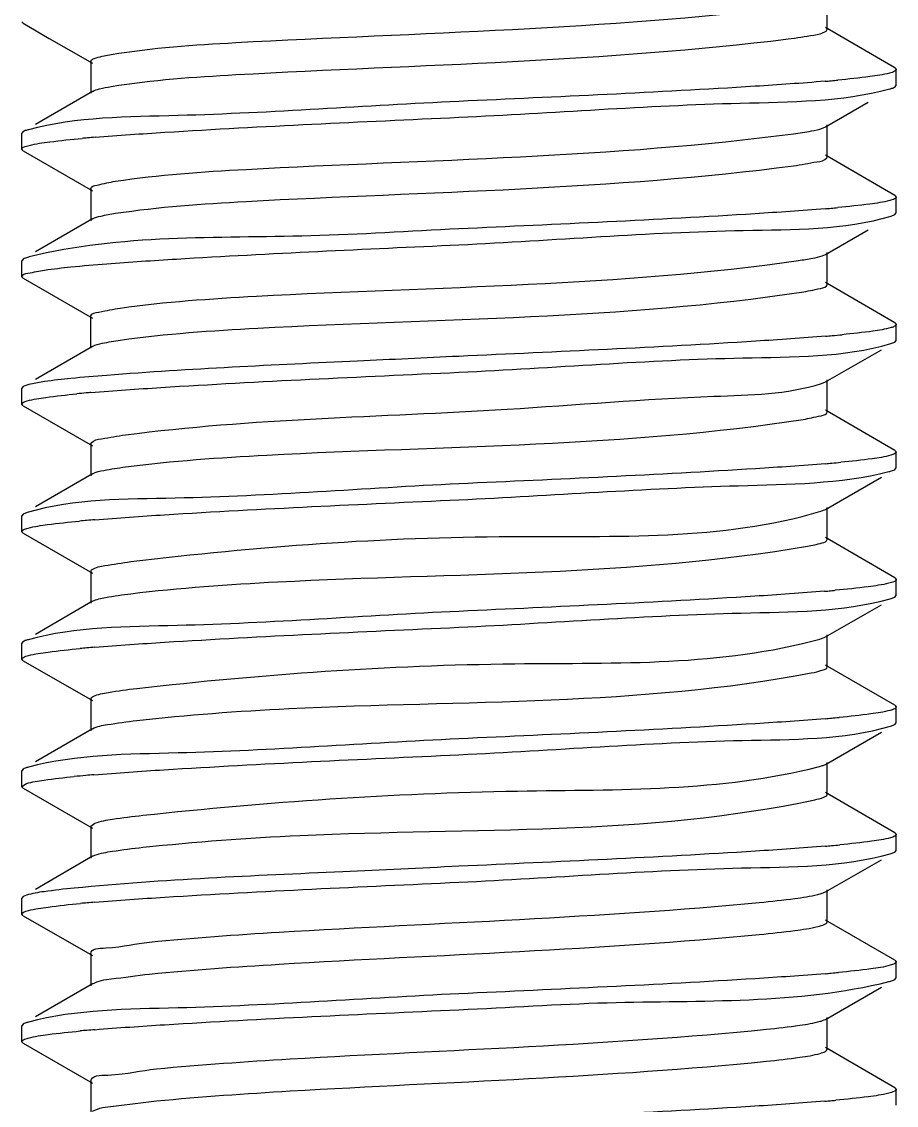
# Model space of a CAD drawing. Extents: x 1247970 to 1725648, y 860327 to 1277876.
# Drawn here: x 1318366.8 to 1318427.9, y 1200387 to 1200462.7 of the extents above; entities that cross this region are included whole.
import ezdxf

# ---------------------------------------------------------------- set-up
doc = ezdxf.new("R2010")
doc.units = 0
doc.header["$LTSCALE"] = 1000
doc.header["$MEASUREMENT"] = 0
doc.layers.get('0').update_dxf_attribs({"color": 254})
doc.layers.add('TK', color=4, linetype='Continuous')

# ---------------------------------------------------------------- blocks, each defined once
blk = doc.blocks.new('A$C7BF01818')
at = {"linetype": 'Continuous'}
for p, q in [((-2240.63, 6972.704), (-2240.63, 6974.944)), ((-2296.778, 6973.14), (-2296.878, 6973.255)), ((-2296.778, 6973.14), (-2294.951, 6972.091)), ((-2235.892, 6970.026), (-2240.746, 6972.839)), ((-2294.951, 6972.091), (-2291.924, 6970.354)), ((-2292.042, 6970.49), (-2292.042, 6968.25)), ((-2235.892, 6970.026), (-2235.794, 6969.912)), ((-2235.794, 6968.801), (-2235.794, 6969.912)), ((-2235.894, 6968.686), (-2235.794, 6968.801)), ((-2291.926, 6968.385), (-2295.917, 6966.072)), ((-2240.749, 6965.899), (-2237.751, 6967.62)), ((-2296.78, 6965.572), (-2296.878, 6965.458)), ((-2296.878, 6964.347), (-2296.878, 6965.458)), ((-2240.941, 6965.815), (-2240.749, 6965.899)), ((-2240.63, 6963.796), (-2240.63, 6966.036)), ((-2296.778, 6964.232), (-2296.878, 6964.348)), ((-2296.778, 6964.232), (-2294.951, 6963.183)), ((-2235.892, 6961.118), (-2240.746, 6963.931)), ((-2294.951, 6963.183), (-2291.924, 6961.445)), ((-2240.65, 6963.74), (-2240.63, 6963.796)), ((-2292.042, 6961.582), (-2292.042, 6959.342)), ((-2235.892, 6961.118), (-2235.794, 6961.004)), ((-2235.794, 6959.893), (-2235.794, 6961.004)), ((-2291.926, 6959.477), (-2295.917, 6957.164)), ((-2236.162, 6959.672), (-2235.895, 6959.778)), ((-2235.894, 6959.778), (-2235.794, 6959.893)), ((-2240.749, 6956.991), (-2237.751, 6958.712)), ((-2240.63, 6954.888), (-2240.63, 6957.128)), ((-2296.78, 6956.664), (-2296.878, 6956.551)), ((-2296.878, 6955.439), (-2296.878, 6956.55)), ((-2240.974, 6956.896), (-2240.75, 6956.991)), ((-2296.878, 6955.438), (-2296.876, 6955.455)), ((-2296.778, 6955.324), (-2296.878, 6955.438)), ((-2296.778, 6955.324), (-2291.924, 6952.537)), ((-2235.892, 6952.21), (-2240.746, 6955.023)), ((-2292.041, 6950.45), (-2292.041, 6952.69)), ((-2235.892, 6952.21), (-2235.794, 6952.096)), ((-2235.794, 6950.985), (-2235.794, 6952.096)), ((-2235.894, 6950.87), (-2235.794, 6950.985)), ((-2291.926, 6950.569), (-2295.917, 6948.255)), ((-2240.749, 6948.083), (-2236.83, 6950.333)), ((-2236.179, 6950.759), (-2235.895, 6950.87)), ((-2241.016, 6947.974), (-2240.75, 6948.083)), ((-2240.63, 6945.98), (-2240.63, 6948.22)), ((-2296.878, 6946.531), (-2296.878, 6947.642)), ((-2296.78, 6947.756), (-2296.876, 6947.658)), ((-2296.778, 6946.416), (-2296.878, 6946.53)), ((-2296.778, 6946.416), (-2291.924, 6943.629)), ((-2235.892, 6943.302), (-2240.746, 6946.115)), ((-2292.042, 6943.766), (-2292.016, 6943.83)), ((-2292.042, 6943.766), (-2292.042, 6941.526)), ((-2235.892, 6943.302), (-2235.794, 6943.188)), ((-2235.794, 6942.077), (-2235.794, 6943.188)), ((-2235.894, 6941.962), (-2235.794, 6942.076)), ((-2291.926, 6941.661), (-2295.917, 6939.347)), ((-2240.749, 6939.175), (-2236.83, 6941.425)), ((-2296.495, 6938.959), (-2296.779, 6938.848)), ((-2241.071, 6939.049), (-2240.75, 6939.175)), ((-2240.63, 6937.072), (-2240.63, 6939.312)), ((-2296.78, 6938.848), (-2296.878, 6938.733)), ((-2296.878, 6937.623), (-2296.878, 6938.734)), ((-2296.778, 6937.508), (-2296.878, 6937.623)), ((-2296.778, 6937.508), (-2291.924, 6934.721)), ((-2235.892, 6934.394), (-2240.746, 6937.207)), ((-2292.042, 6934.858), (-2292.042, 6932.618)), ((-2235.892, 6934.394), (-2235.794, 6934.279)), ((-2235.794, 6933.168), (-2235.794, 6934.28)), ((-2236.227, 6932.93), (-2235.895, 6933.054)), ((-2235.894, 6933.054), (-2235.794, 6933.168)), ((-2291.926, 6932.753), (-2295.917, 6930.439)), ((-2240.749, 6930.267), (-2236.83, 6932.517)), ((-2296.78, 6929.94), (-2296.878, 6929.826)), ((-2296.878, 6928.714), (-2296.878, 6929.826)), ((-2240.63, 6928.164), (-2240.63, 6930.403)), ((-2296.778, 6928.6), (-2296.878, 6928.714)), ((-2296.778, 6928.6), (-2291.924, 6925.813)), ((-2235.892, 6925.486), (-2240.746, 6928.299)), ((-2292.042, 6925.949), (-2292.042, 6923.71)), ((-2235.892, 6925.486), (-2235.794, 6925.372)), ((-2235.794, 6924.26), (-2235.794, 6925.372)), ((-2291.926, 6923.845), (-2295.917, 6921.531)), ((-2236.192, 6924.031), (-2235.895, 6924.146)), ((-2235.894, 6924.146), (-2235.794, 6924.261)), ((-2240.749, 6921.359), (-2236.83, 6923.609)), ((-2240.63, 6919.256), (-2240.63, 6921.495)), ((-2296.78, 6921.031), (-2296.878, 6920.918)), ((-2296.878, 6919.806), (-2296.878, 6920.918)), ((-2296.878, 6919.807), (-2296.546, 6920.016)), ((-2296.778, 6919.691), (-2296.878, 6919.807)), ((-2296.778, 6919.691), (-2291.924, 6916.905)), ((-2235.892, 6916.577), (-2240.746, 6919.391)), ((-2292.042, 6917.041), (-2291.762, 6917.251)), ((-2292.042, 6917.041), (-2292.042, 6914.802)), ((-2235.892, 6916.577), (-2235.794, 6916.464)), ((-2235.794, 6915.352), (-2235.794, 6916.464)), ((-2291.926, 6914.937), (-2295.917, 6912.623)), ((-2291.926, 6914.937), (-2291.762, 6915.011)), ((-2240.749, 6912.451), (-2236.83, 6914.701)), ((-2236.214, 6915.117), (-2235.895, 6915.237)), ((-2235.894, 6915.237), (-2235.794, 6915.353)), ((-2240.63, 6910.348), (-2240.63, 6912.587)), ((-2296.78, 6912.123), (-2296.878, 6912.01)), ((-2296.878, 6910.898), (-2296.878, 6912.01)), ((-2296.546, 6912.219), (-2296.78, 6912.123)), ((-2296.778, 6910.783), (-2296.878, 6910.898)), ((-2296.778, 6910.783), (-2291.924, 6907.997)), ((-2235.892, 6907.669), (-2240.746, 6910.483)), ((-2292.042, 6908.133), (-2292.042, 6905.894)), ((-2235.892, 6907.669), (-2235.794, 6907.556)), ((-2235.794, 6906.444), (-2235.794, 6907.556)), ((-2235.894, 6906.329), (-2235.794, 6906.444)), ((-2291.926, 6906.029), (-2295.917, 6903.715)), ((-2240.749, 6903.543), (-2236.83, 6905.793)), ((-2240.63, 6901.439), (-2240.63, 6903.679)), ((-2296.78, 6903.215), (-2296.878, 6903.102)), ((-2296.878, 6901.99), (-2296.878, 6903.102)), ((-2296.778, 6901.875), (-2296.878, 6901.99)), ((-2296.778, 6901.875), (-2291.924, 6899.089)), ((-2235.892, 6898.761), (-2240.746, 6901.574)), ((-2292.042, 6899.225), (-2292.042, 6896.985)), ((-2235.892, 6898.761), (-2235.794, 6898.647)), ((-2235.794, 6897.536), (-2235.794, 6898.647))]:
    blk.add_line(p, q, dxfattribs=at)
for centre, radius, start, end in [((-2249.48, 7072.58), 103.854, 275.04172, 275.30081), ((-2251.023, 7090.038), 121.38, 274.84405, 275.043), ((-2282.893, 6858.345), 107.202, 95.02598, 95.21875), ((-2281.349, 6840.746), 124.868, 94.7799, 95.0244), ((-2251.02, 7081.105), 121.355, 274.84417, 275.04362), ((-2249.466, 7063.52), 103.702, 275.04226, 275.30483), ((-2250.852, 7070.264), 119.415, 274.86449, 275.07663), ((-2248.84, 7047.738), 96.8, 275.06985, 275.49627), ((-2283.677, 6849.195), 98.5, 95.06194, 95.44821), ((-2281.96, 6829.953), 117.819, 94.90975, 95.06829), ((-2250.899, 7061.889), 119.95, 274.85893, 275.06692), ((-2249.027, 7040.873), 98.851, 275.06211, 275.43645), ((-2283.285, 6835.982), 102.823, 95.04434, 95.32965), ((-2281.454, 6815.249), 123.637, 94.79108, 95.04483), ((-2251.128, 7055.619), 122.598, 274.83116, 275.02414), ((-2249.838, 7040.936), 107.858, 275.02465, 275.20121), ((-2283.199, 6826.115), 103.786, 95.04051, 95.30428), ((-2281.435, 6806.115), 123.863, 94.78942, 95.04046), ((-2250.972, 7044.914), 120.794, 274.84986, 275.05337), ((-2249.278, 7025.81), 101.616, 275.05071, 275.36048), ((-2284.067, 6826.766), 94.187, 95.07946, 95.56604), ((-2281.697, 6800.293), 120.766, 94.81412, 95.0871), ((-2250.935, 7035.583), 120.37, 274.85454, 275.05949), ((-2249.169, 7015.708), 100.416, 275.05598, 275.39238), ((-2283.164, 6807.916), 104.17, 95.03893, 95.29401), ((-2281.428, 6788.215), 123.948, 94.78869, 95.03867), ((-2250.989, 7027.297), 120.994, 274.84799, 275.04879), ((-2249.373, 7009.041), 102.667, 275.04684, 275.33131), ((-2283.21, 6799.516), 103.66, 95.04102, 95.30738), ((-2281.439, 6779.433), 123.821, 94.78984, 95.04104), ((-2251.103, 7019.705), 122.315, 274.83433, 275.02859), ((-2249.752, 7004.342), 106.893, 275.02874, 275.22487)]:
    blk.add_arc(centre, radius, start, end, dxfattribs=at)
for points, knots in [([(-2290.624, 6970.963), (-2287.749, 6971.447), (-2271.95, 6972.455), (-2256.138, 6972.711), (-2243.353, 6974.285)], [0, 0, 0, 0, 0.184569, 1, 1, 1, 1]), ([(-2243.353, 6972.046), (-2242.752, 6972.12), (-2241.883, 6972.275), (-2240.94, 6972.42), (-2240.7, 6972.599)], [0, 0, 0, 0, 0.66863, 1, 1, 1, 1]), ([(-2240.7, 6972.599), (-2240.68, 6972.614), (-2240.647, 6972.643), (-2240.63, 6972.686), (-2240.631, 6972.704)], [0, 0, 0, 0, 0.573432, 1, 1, 1, 1]), ([(-2290.624, 6968.723), (-2287.749, 6969.207), (-2271.95, 6970.216), (-2256.138, 6970.471), (-2243.353, 6972.046)], [0, 0, 0, 0, 0.184569, 1, 1, 1, 1]), ([(-2292.042, 6970.49), (-2292.041, 6970.633), (-2291.371, 6970.81), (-2290.981, 6970.903), (-2290.624, 6970.963)], [0, 0, 0, 0, 0.283339, 1, 1, 1, 1]), ([(-2236.261, 6969.664), (-2236.712, 6969.544), (-2237.924, 6969.37), (-2239.135, 6969.24), (-2239.885, 6969.17)], [0, 0, 0, 0, 0.382673, 1, 1, 1, 1]), ([(-2235.795, 6969.912), (-2235.795, 6969.856), (-2235.986, 6969.736), (-2236.142, 6969.696), (-2236.261, 6969.664)], [0, 0, 0, 0, 0.314665, 1, 1, 1, 1]), ([(-2291.924, 6968.385), (-2291.78, 6968.469), (-2291.339, 6968.59), (-2290.902, 6968.677), (-2290.624, 6968.723)], [0, 0, 0, 0, 0.372448, 1, 1, 1, 1]), ([(-2240.773, 6969.091), (-2242.399, 6968.953), (-2250.914, 6968.375), (-2259.441, 6968.005), (-2266.336, 6967.685)], [0, 0, 0, 0, 0.191225, 1, 1, 1, 1]), ([(-2266.336, 6966.574), (-2259.79, 6966.878), (-2249.83, 6967.666), (-2239.636, 6967.65), (-2236.257, 6968.554)], [0, 0, 0, 0, 0.652031, 1, 1, 1, 1]), ([(-2236.257, 6968.554), (-2236.185, 6968.573), (-2236.062, 6968.61), (-2235.942, 6968.659), (-2235.895, 6968.686)], [0, 0, 0, 0, 0.580369, 1, 1, 1, 1]), ([(-2266.336, 6967.685), (-2272.874, 6967.382), (-2282.833, 6966.601), (-2293.018, 6966.603), (-2296.403, 6965.709)], [0, 0, 0, 0, 0.651492, 1, 1, 1, 1]), ([(-2291.754, 6965.18), (-2290.127, 6965.316), (-2281.66, 6965.888), (-2273.182, 6966.256), (-2266.336, 6966.574)], [0, 0, 0, 0, 0.192343, 1, 1, 1, 1]), ([(-2296.403, 6965.709), (-2296.478, 6965.689), (-2296.606, 6965.651), (-2296.731, 6965.6), (-2296.779, 6965.572)], [0, 0, 0, 0, 0.582536, 1, 1, 1, 1]), ([(-2290.323, 6962.103), (-2287.308, 6962.566), (-2271.497, 6963.607), (-2255.636, 6963.751), (-2242.974, 6965.426)], [0, 0, 0, 0, 0.192759, 1, 1, 1, 1]), ([(-2242.974, 6965.426), (-2242.556, 6965.481), (-2241.875, 6965.584), (-2241.195, 6965.725), (-2240.941, 6965.815)], [0, 0, 0, 0, 0.609532, 1, 1, 1, 1]), ([(-2296.348, 6964.611), (-2295.88, 6964.728), (-2294.642, 6964.903), (-2293.404, 6965.033), (-2292.644, 6965.102)], [0, 0, 0, 0, 0.387005, 1, 1, 1, 1]), ([(-2296.877, 6964.348), (-2296.876, 6964.41), (-2296.655, 6964.535), (-2296.483, 6964.578), (-2296.348, 6964.611)], [0, 0, 0, 0, 0.309984, 1, 1, 1, 1]), ([(-2290.323, 6959.864), (-2287.308, 6960.326), (-2271.497, 6961.367), (-2255.636, 6961.512), (-2242.974, 6963.186)], [0, 0, 0, 0, 0.192759, 1, 1, 1, 1]), ([(-2242.974, 6963.186), (-2242.426, 6963.258), (-2241.703, 6963.423), (-2240.795, 6963.539), (-2240.65, 6963.74)], [0, 0, 0, 0, 0.690989, 1, 1, 1, 1]), ([(-2292.042, 6961.582), (-2292.042, 6961.751), (-2291.211, 6961.923), (-2290.755, 6962.037), (-2290.323, 6962.103)], [0, 0, 0, 0, 0.279022, 1, 1, 1, 1]), ([(-2235.795, 6961.004), (-2235.795, 6960.948), (-2235.984, 6960.829), (-2236.139, 6960.789), (-2236.258, 6960.757)], [0, 0, 0, 0, 0.315002, 1, 1, 1, 1]), ([(-2240.772, 6960.183), (-2242.398, 6960.045), (-2250.914, 6959.467), (-2259.441, 6959.097), (-2266.336, 6958.777)], [0, 0, 0, 0, 0.191214, 1, 1, 1, 1]), ([(-2236.258, 6960.757), (-2236.708, 6960.636), (-2237.919, 6960.462), (-2239.129, 6960.332), (-2239.878, 6960.263)], [0, 0, 0, 0, 0.382429, 1, 1, 1, 1]), ([(-2291.925, 6959.477), (-2291.751, 6959.577), (-2291.206, 6959.711), (-2290.669, 6959.81), (-2290.323, 6959.864)], [0, 0, 0, 0, 0.364209, 1, 1, 1, 1]), ([(-2266.336, 6957.666), (-2259.716, 6957.973), (-2249.749, 6958.841), (-2239.472, 6958.68), (-2236.162, 6959.672)], [0, 0, 0, 0, 0.657328, 1, 1, 1, 1]), ([(-2266.336, 6958.777), (-2269.789, 6958.617), (-2279.763, 6957.94), (-2289.975, 6958.41), (-2296.348, 6956.815)], [0, 0, 0, 0, 0.344782, 1, 1, 1, 1]), ([(-2290.942, 6956.338), (-2289.319, 6956.465), (-2281.122, 6956.999), (-2272.916, 6957.36), (-2266.336, 6957.666)], [0, 0, 0, 0, 0.198122, 1, 1, 1, 1]), ([(-2296.348, 6956.815), (-2296.435, 6956.793), (-2296.582, 6956.752), (-2296.725, 6956.695), (-2296.779, 6956.664)], [0, 0, 0, 0, 0.588369, 1, 1, 1, 1]), ([(-2295.284, 6955.899), (-2294.67, 6955.988), (-2293.224, 6956.148), (-2291.774, 6956.272), (-2290.942, 6956.338)], [0, 0, 0, 0, 0.426291, 1, 1, 1, 1]), ([(-2289.994, 6953.244), (-2286.844, 6953.688), (-2271.035, 6954.753), (-2255.144, 6954.776), (-2242.622, 6956.566)], [0, 0, 0, 0, 0.200934, 1, 1, 1, 1]), ([(-2242.622, 6956.566), (-2242.29, 6956.613), (-2241.737, 6956.702), (-2241.188, 6956.824), (-2240.974, 6956.896)], [0, 0, 0, 0, 0.59712, 1, 1, 1, 1]), ([(-2296.876, 6955.455), (-2296.838, 6955.611), (-2296.126, 6955.723), (-2295.675, 6955.842), (-2295.284, 6955.899)], [0, 0, 0, 0, 0.289379, 1, 1, 1, 1]), ([(-2242.426, 6954.355), (-2241.975, 6954.423), (-2241.503, 6954.542), (-2240.63, 6954.712), (-2240.63, 6954.888)], [0, 0, 0, 0, 0.721883, 1, 1, 1, 1]), ([(-2289.994, 6951.004), (-2286.808, 6951.454), (-2270.934, 6952.526), (-2254.964, 6952.47), (-2242.426, 6954.355)], [0, 0, 0, 0, 0.202389, 1, 1, 1, 1]), ([(-2292.041, 6952.69), (-2291.999, 6952.89), (-2291.065, 6953.02), (-2290.497, 6953.172), (-2289.994, 6953.244)], [0, 0, 0, 0, 0.28649, 1, 1, 1, 1]), ([(-2236.162, 6951.876), (-2236.575, 6951.752), (-2237.716, 6951.582), (-2238.855, 6951.453), (-2239.568, 6951.384)], [0, 0, 0, 0, 0.375655, 1, 1, 1, 1]), ([(-2235.795, 6952.096), (-2235.795, 6952.049), (-2235.938, 6951.941), (-2236.068, 6951.904), (-2236.162, 6951.876)], [0, 0, 0, 0, 0.325485, 1, 1, 1, 1]), ([(-2291.924, 6950.569), (-2291.719, 6950.687), (-2291.06, 6950.832), (-2290.414, 6950.944), (-2289.994, 6951.004)], [0, 0, 0, 0, 0.357344, 1, 1, 1, 1]), ([(-2240.726, 6951.279), (-2242.351, 6951.141), (-2250.882, 6950.56), (-2259.425, 6950.19), (-2266.336, 6949.869)], [0, 0, 0, 0, 0.190804, 1, 1, 1, 1]), ([(-2266.336, 6948.758), (-2259.729, 6949.064), (-2249.763, 6949.916), (-2239.501, 6949.784), (-2236.179, 6950.759)], [0, 0, 0, 0, 0.656341, 1, 1, 1, 1]), ([(-2266.336, 6949.869), (-2268.697, 6949.759), (-2276.902, 6949.371), (-2285.109, 6948.998), (-2290.942, 6948.541)], [0, 0, 0, 0, 0.287778, 1, 1, 1, 1]), ([(-2292.043, 6947.339), (-2290.418, 6947.479), (-2281.855, 6948.065), (-2273.28, 6948.435), (-2266.336, 6948.758)], [0, 0, 0, 0, 0.190064, 1, 1, 1, 1]), ([(-2295.284, 6948.102), (-2295.609, 6948.055), (-2296.109, 6947.966), (-2296.619, 6947.848), (-2296.779, 6947.756)], [0, 0, 0, 0, 0.640288, 1, 1, 1, 1]), ([(-2290.942, 6948.541), (-2291.774, 6948.476), (-2293.224, 6948.352), (-2294.67, 6948.192), (-2295.284, 6948.102)], [0, 0, 0, 0, 0.573709, 1, 1, 1, 1]), ([(-2289.637, 6944.384), (-2280.803, 6945.538), (-2266.993, 6945.692), (-2250.9, 6947.114), (-2243.423, 6947.204), (-2241.016, 6947.974)], [0, 0, 0, 0, 0.548146, 0.844542, 1, 1, 1, 1]), ([(-2296.495, 6946.755), (-2296.073, 6946.879), (-2294.912, 6947.051), (-2293.754, 6947.181), (-2293.03, 6947.25)], [0, 0, 0, 0, 0.37658, 1, 1, 1, 1]), ([(-2296.877, 6946.53), (-2296.877, 6946.579), (-2296.727, 6946.689), (-2296.593, 6946.726), (-2296.495, 6946.755)], [0, 0, 0, 0, 0.323337, 1, 1, 1, 1]), ([(-2242.297, 6945.466), (-2241.879, 6945.532), (-2241.433, 6945.642), (-2240.631, 6945.815), (-2240.63, 6945.98)], [0, 0, 0, 0, 0.720329, 1, 1, 1, 1]), ([(-2289.637, 6942.144), (-2286.357, 6942.572), (-2270.567, 6943.66), (-2254.66, 6943.542), (-2242.297, 6945.466)], [0, 0, 0, 0, 0.209115, 1, 1, 1, 1]), ([(-2292.016, 6943.83), (-2291.853, 6944.028), (-2290.944, 6944.147), (-2290.194, 6944.311), (-2289.637, 6944.384)], [0, 0, 0, 0, 0.313059, 1, 1, 1, 1]), ([(-2236.179, 6942.963), (-2236.603, 6942.838), (-2237.769, 6942.666), (-2238.933, 6942.536), (-2239.662, 6942.467)], [0, 0, 0, 0, 0.376512, 1, 1, 1, 1]), ([(-2235.795, 6943.188), (-2235.795, 6943.139), (-2235.946, 6943.029), (-2236.08, 6942.992), (-2236.179, 6942.963)], [0, 0, 0, 0, 0.323091, 1, 1, 1, 1]), ([(-2291.926, 6941.661), (-2291.688, 6941.798), (-2290.902, 6941.951), (-2290.14, 6942.078), (-2289.637, 6942.144)], [0, 0, 0, 0, 0.350959, 1, 1, 1, 1]), ([(-2240.739, 6942.37), (-2242.364, 6942.232), (-2250.891, 6941.651), (-2259.429, 6941.282), (-2266.336, 6940.961)], [0, 0, 0, 0, 0.190924, 1, 1, 1, 1]), ([(-2236.321, 6941.813), (-2236.235, 6941.834), (-2236.09, 6941.875), (-2235.949, 6941.931), (-2235.895, 6941.962)], [0, 0, 0, 0, 0.587153, 1, 1, 1, 1]), ([(-2266.336, 6939.85), (-2259.836, 6940.151), (-2249.885, 6940.901), (-2239.736, 6940.955), (-2236.321, 6941.813)], [0, 0, 0, 0, 0.6489, 1, 1, 1, 1]), ([(-2266.336, 6940.961), (-2272.944, 6940.654), (-2282.91, 6939.801), (-2293.173, 6939.935), (-2296.495, 6938.959)], [0, 0, 0, 0, 0.656407, 1, 1, 1, 1]), ([(-2291.781, 6938.453), (-2290.155, 6938.59), (-2281.679, 6939.163), (-2273.191, 6939.531), (-2266.336, 6939.85)], [0, 0, 0, 0, 0.19211, 1, 1, 1, 1]), ([(-2289.254, 6935.524), (-2280.444, 6936.597), (-2264.473, 6937.761), (-2247.995, 6936.971), (-2241.071, 6939.049)], [0, 0, 0, 0, 0.551104, 1, 1, 1, 1]), ([(-2296.429, 6937.866), (-2295.983, 6937.987), (-2294.782, 6938.161), (-2293.581, 6938.291), (-2292.836, 6938.36)], [0, 0, 0, 0, 0.381514, 1, 1, 1, 1]), ([(-2296.877, 6937.623), (-2296.877, 6937.678), (-2296.695, 6937.795), (-2296.544, 6937.835), (-2296.429, 6937.866)], [0, 0, 0, 0, 0.316351, 1, 1, 1, 1]), ([(-2289.254, 6933.284), (-2285.847, 6933.699), (-2270.094, 6934.807), (-2254.182, 6934.521), (-2242.001, 6936.607)], [0, 0, 0, 0, 0.217318, 1, 1, 1, 1]), ([(-2242.001, 6936.607), (-2241.656, 6936.666), (-2241.276, 6936.756), (-2240.632, 6936.933), (-2240.63, 6937.072)], [0, 0, 0, 0, 0.715831, 1, 1, 1, 1]), ([(-2291.961, 6934.97), (-2291.707, 6935.147), (-2290.754, 6935.296), (-2289.864, 6935.45), (-2289.254, 6935.524)], [0, 0, 0, 0, 0.334679, 1, 1, 1, 1]), ([(-2292.042, 6934.858), (-2292.042, 6934.877), (-2292.022, 6934.925), (-2291.984, 6934.955), (-2291.961, 6934.97)], [0, 0, 0, 0, 0.419089, 1, 1, 1, 1]), ([(-2236.321, 6934.016), (-2236.792, 6933.898), (-2238.042, 6933.722), (-2239.292, 6933.591), (-2240.061, 6933.521)], [0, 0, 0, 0, 0.386351, 1, 1, 1, 1]), ([(-2235.796, 6934.279), (-2235.796, 6934.217), (-2236.015, 6934.092), (-2236.187, 6934.05), (-2236.321, 6934.016)], [0, 0, 0, 0, 0.310028, 1, 1, 1, 1]), ([(-2291.926, 6932.753), (-2291.654, 6932.91), (-2290.732, 6933.07), (-2289.845, 6933.212), (-2289.254, 6933.284)], [0, 0, 0, 0, 0.345558, 1, 1, 1, 1]), ([(-2240.803, 6933.456), (-2242.429, 6933.319), (-2250.935, 6932.742), (-2259.451, 6932.372), (-2266.336, 6932.053)], [0, 0, 0, 0, 0.191458, 1, 1, 1, 1]), ([(-2266.336, 6930.941), (-2259.767, 6931.246), (-2249.804, 6932.057), (-2239.585, 6932), (-2236.227, 6932.93)], [0, 0, 0, 0, 0.65367, 1, 1, 1, 1]), ([(-2266.336, 6932.053), (-2272.893, 6931.748), (-2282.854, 6930.95), (-2293.059, 6930.985), (-2296.429, 6930.069)], [0, 0, 0, 0, 0.652766, 1, 1, 1, 1]), ([(-2291.777, 6929.546), (-2290.15, 6929.682), (-2281.676, 6930.255), (-2273.19, 6930.623), (-2266.336, 6930.941)], [0, 0, 0, 0, 0.192162, 1, 1, 1, 1]), ([(-2296.429, 6930.069), (-2296.498, 6930.05), (-2296.618, 6930.014), (-2296.734, 6929.966), (-2296.779, 6929.94)], [0, 0, 0, 0, 0.579608, 1, 1, 1, 1]), ([(-2288.844, 6926.664), (-2280.081, 6927.665), (-2264.256, 6928.798), (-2248.006, 6928.211), (-2241.143, 6930.12)], [0, 0, 0, 0, 0.553207, 1, 1, 1, 1]), ([(-2241.143, 6930.12), (-2241.066, 6930.142), (-2240.932, 6930.183), (-2240.802, 6930.238), (-2240.75, 6930.267)], [0, 0, 0, 0, 0.575844, 1, 1, 1, 1]), ([(-2296.41, 6928.963), (-2295.959, 6929.083), (-2294.75, 6929.257), (-2293.541, 6929.387), (-2292.793, 6929.456)], [0, 0, 0, 0, 0.382903, 1, 1, 1, 1]), ([(-2296.877, 6928.714), (-2296.877, 6928.771), (-2296.686, 6928.891), (-2296.529, 6928.931), (-2296.41, 6928.963)], [0, 0, 0, 0, 0.314538, 1, 1, 1, 1]), ([(-2288.844, 6924.425), (-2285.316, 6924.827), (-2269.618, 6925.959), (-2253.71, 6925.467), (-2241.733, 6927.747)], [0, 0, 0, 0, 0.225562, 1, 1, 1, 1]), ([(-2241.733, 6927.747), (-2241.454, 6927.8), (-2241.136, 6927.874), (-2240.632, 6928.048), (-2240.631, 6928.164)], [0, 0, 0, 0, 0.710001, 1, 1, 1, 1]), ([(-2292.041, 6925.949), (-2292.042, 6925.98), (-2291.991, 6926.053), (-2291.921, 6926.089), (-2291.877, 6926.111)], [0, 0, 0, 0, 0.37926, 1, 1, 1, 1]), ([(-2291.877, 6926.111), (-2291.55, 6926.269), (-2290.516, 6926.441), (-2289.506, 6926.589), (-2288.844, 6926.664)], [0, 0, 0, 0, 0.35244, 1, 1, 1, 1]), ([(-2235.795, 6925.372), (-2235.795, 6925.318), (-2235.969, 6925.202), (-2236.116, 6925.164), (-2236.227, 6925.133)], [0, 0, 0, 0, 0.318064, 1, 1, 1, 1]), ([(-2240.759, 6924.552), (-2242.385, 6924.414), (-2250.905, 6923.835), (-2259.436, 6923.465), (-2266.336, 6923.145)], [0, 0, 0, 0, 0.191085, 1, 1, 1, 1]), ([(-2236.227, 6925.133), (-2236.666, 6925.011), (-2237.856, 6924.838), (-2239.046, 6924.708), (-2239.785, 6924.639)], [0, 0, 0, 0, 0.380366, 1, 1, 1, 1]), ([(-2291.926, 6923.845), (-2291.617, 6924.024), (-2290.549, 6924.187), (-2289.53, 6924.346), (-2288.844, 6924.425)], [0, 0, 0, 0, 0.340782, 1, 1, 1, 1]), ([(-2266.336, 6922.033), (-2259.74, 6922.34), (-2249.774, 6923.179), (-2239.526, 6923.069), (-2236.192, 6924.031)], [0, 0, 0, 0, 0.655542, 1, 1, 1, 1]), ([(-2266.336, 6923.145), (-2272.878, 6922.841), (-2282.838, 6922.056), (-2293.028, 6922.066), (-2296.41, 6921.166)], [0, 0, 0, 0, 0.651762, 1, 1, 1, 1]), ([(-2291.832, 6920.633), (-2290.207, 6920.77), (-2281.714, 6921.345), (-2273.209, 6921.714), (-2266.336, 6922.033)], [0, 0, 0, 0, 0.191679, 1, 1, 1, 1]), ([(-2296.41, 6921.166), (-2296.484, 6921.147), (-2296.609, 6921.109), (-2296.732, 6921.059), (-2296.779, 6921.031)], [0, 0, 0, 0, 0.581807, 1, 1, 1, 1]), ([(-2288.407, 6917.804), (-2279.719, 6918.74), (-2264.056, 6919.825), (-2248.05, 6919.452), (-2241.243, 6921.185)], [0, 0, 0, 0, 0.554378, 1, 1, 1, 1]), ([(-2241.243, 6921.185), (-2241.144, 6921.21), (-2240.976, 6921.258), (-2240.813, 6921.323), (-2240.75, 6921.359)], [0, 0, 0, 0, 0.58561, 1, 1, 1, 1]), ([(-2296.546, 6920.016), (-2296.146, 6920.142), (-2295.024, 6920.311), (-2293.907, 6920.44), (-2293.202, 6920.509)], [0, 0, 0, 0, 0.372045, 1, 1, 1, 1]), ([(-2241.493, 6918.887), (-2241.275, 6918.934), (-2241.012, 6918.995), (-2240.632, 6919.161), (-2240.631, 6919.256)], [0, 0, 0, 0, 0.702291, 1, 1, 1, 1]), ([(-2288.407, 6915.565), (-2284.762, 6915.957), (-2269.14, 6917.117), (-2253.237, 6916.367), (-2241.493, 6918.887)], [0, 0, 0, 0, 0.233865, 1, 1, 1, 1]), ([(-2291.762, 6917.251), (-2291.373, 6917.397), (-2290.242, 6917.581), (-2289.122, 6917.728), (-2288.407, 6917.804)], [0, 0, 0, 0, 0.366756, 1, 1, 1, 1]), ([(-2236.192, 6916.235), (-2236.624, 6916.11), (-2237.81, 6915.937), (-2238.993, 6915.806), (-2239.733, 6915.736)], [0, 0, 0, 0, 0.377265, 1, 1, 1, 1]), ([(-2235.795, 6916.464), (-2235.795, 6916.414), (-2235.952, 6916.302), (-2236.09, 6916.264), (-2236.192, 6916.235)], [0, 0, 0, 0, 0.32129, 1, 1, 1, 1]), ([(-2291.762, 6915.011), (-2291.373, 6915.157), (-2290.242, 6915.342), (-2289.122, 6915.488), (-2288.407, 6915.565)], [0, 0, 0, 0, 0.366756, 1, 1, 1, 1]), ([(-2240.749, 6915.645), (-2242.375, 6915.507), (-2250.898, 6914.927), (-2259.433, 6914.557), (-2266.336, 6914.237)], [0, 0, 0, 0, 0.191018, 1, 1, 1, 1]), ([(-2266.336, 6913.125), (-2259.758, 6913.431), (-2249.794, 6914.252), (-2239.564, 6914.176), (-2236.214, 6915.117)], [0, 0, 0, 0, 0.654281, 1, 1, 1, 1]), ([(-2266.336, 6914.237), (-2269.038, 6914.111), (-2277.996, 6913.675), (-2286.967, 6913.322), (-2293.202, 6912.712)], [0, 0, 0, 0, 0.301542, 1, 1, 1, 1]), ([(-2291.775, 6911.73), (-2290.149, 6911.866), (-2281.675, 6912.439), (-2273.189, 6912.807), (-2266.336, 6913.125)], [0, 0, 0, 0, 0.192185, 1, 1, 1, 1]), ([(-2293.202, 6912.712), (-2293.907, 6912.644), (-2295.024, 6912.514), (-2296.146, 6912.345), (-2296.546, 6912.219)], [0, 0, 0, 0, 0.627955, 1, 1, 1, 1]), ([(-2241.283, 6912.267), (-2241.175, 6912.294), (-2240.994, 6912.344), (-2240.817, 6912.412), (-2240.75, 6912.451)], [0, 0, 0, 0, 0.589295, 1, 1, 1, 1]), ([(-2296.41, 6911.147), (-2295.958, 6911.267), (-2294.742, 6911.441), (-2293.528, 6911.572), (-2292.776, 6911.642)], [0, 0, 0, 0, 0.382693, 1, 1, 1, 1]), ([(-2287.945, 6908.945), (-2284.934, 6909.251), (-2270.738, 6910.213), (-2256.508, 6910.65), (-2245.361, 6911.713)], [0, 0, 0, 0, 0.212809, 1, 1, 1, 1]), ([(-2245.361, 6911.713), (-2244.531, 6911.793), (-2243.168, 6911.94), (-2241.806, 6912.138), (-2241.283, 6912.267)], [0, 0, 0, 0, 0.606919, 1, 1, 1, 1]), ([(-2296.877, 6910.898), (-2296.877, 6910.955), (-2296.686, 6911.075), (-2296.53, 6911.115), (-2296.41, 6911.147)], [0, 0, 0, 0, 0.314594, 1, 1, 1, 1]), ([(-2241.283, 6910.027), (-2241.116, 6910.068), (-2240.906, 6910.12), (-2240.632, 6910.271), (-2240.631, 6910.348)], [0, 0, 0, 0, 0.691896, 1, 1, 1, 1]), ([(-2287.945, 6906.705), (-2284.934, 6907.012), (-2270.738, 6907.973), (-2256.508, 6908.41), (-2245.361, 6909.474)], [0, 0, 0, 0, 0.212809, 1, 1, 1, 1]), ([(-2245.361, 6909.474), (-2244.531, 6909.553), (-2243.168, 6909.7), (-2241.806, 6909.898), (-2241.283, 6910.027)], [0, 0, 0, 0, 0.606919, 1, 1, 1, 1]), ([(-2292.041, 6908.133), (-2292.041, 6908.507), (-2289.93, 6908.528), (-2288.966, 6908.841), (-2287.945, 6908.945)], [0, 0, 0, 0, 0.266971, 1, 1, 1, 1]), ([(-2236.214, 6907.32), (-2236.659, 6907.195), (-2237.87, 6907.021), (-2239.08, 6906.889), (-2239.834, 6906.818)], [0, 0, 0, 0, 0.378576, 1, 1, 1, 1]), ([(-2235.796, 6907.556), (-2235.795, 6907.504), (-2235.963, 6907.389), (-2236.106, 6907.35), (-2236.214, 6907.32)], [0, 0, 0, 0, 0.31865, 1, 1, 1, 1]), ([(-2291.925, 6906.029), (-2291.537, 6906.255), (-2290.149, 6906.418), (-2288.84, 6906.614), (-2287.945, 6906.705)], [0, 0, 0, 0, 0.332855, 1, 1, 1, 1]), ([(-2240.764, 6906.735), (-2242.39, 6906.597), (-2250.908, 6906.018), (-2259.438, 6905.649), (-2266.336, 6905.329)], [0, 0, 0, 0, 0.191154, 1, 1, 1, 1]), ([(-2236.328, 6906.179), (-2236.241, 6906.2), (-2236.093, 6906.242), (-2235.95, 6906.298), (-2235.895, 6906.329)], [0, 0, 0, 0, 0.587839, 1, 1, 1, 1]), ([(-2266.336, 6904.217), (-2262.884, 6904.377), (-2252.912, 6905.053), (-2242.702, 6904.588), (-2236.328, 6906.179)], [0, 0, 0, 0, 0.344684, 1, 1, 1, 1]), ([(-2266.336, 6905.329), (-2272.878, 6905.025), (-2282.838, 6904.24), (-2293.028, 6904.25), (-2296.41, 6903.35)], [0, 0, 0, 0, 0.651762, 1, 1, 1, 1]), ([(-2291.778, 6902.821), (-2290.151, 6902.958), (-2281.676, 6903.53), (-2273.19, 6903.899), (-2266.336, 6904.217)], [0, 0, 0, 0, 0.192157, 1, 1, 1, 1]), ([(-2296.41, 6903.35), (-2296.484, 6903.33), (-2296.61, 6903.293), (-2296.732, 6903.243), (-2296.779, 6903.215)], [0, 0, 0, 0, 0.581777, 1, 1, 1, 1]), ([(-2244.866, 6902.854), (-2244.087, 6902.932), (-2242.828, 6903.078), (-2241.568, 6903.272), (-2241.101, 6903.407)], [0, 0, 0, 0, 0.617086, 1, 1, 1, 1]), ([(-2241.101, 6903.407), (-2241.032, 6903.427), (-2240.912, 6903.466), (-2240.796, 6903.516), (-2240.75, 6903.543)], [0, 0, 0, 0, 0.572065, 1, 1, 1, 1]), ([(-2296.414, 6902.238), (-2295.964, 6902.358), (-2294.755, 6902.532), (-2293.547, 6902.662), (-2292.799, 6902.731)], [0, 0, 0, 0, 0.382542, 1, 1, 1, 1]), ([(-2287.458, 6900.085), (-2284.351, 6900.386), (-2270.153, 6901.337), (-2255.917, 6901.745), (-2244.866, 6902.854)], [0, 0, 0, 0, 0.219426, 1, 1, 1, 1]), ([(-2296.877, 6901.99), (-2296.877, 6902.047), (-2296.688, 6902.166), (-2296.533, 6902.206), (-2296.414, 6902.238)], [0, 0, 0, 0, 0.31496, 1, 1, 1, 1]), ([(-2244.866, 6900.614), (-2244.087, 6900.692), (-2242.828, 6900.838), (-2241.568, 6901.032), (-2241.101, 6901.168)], [0, 0, 0, 0, 0.617086, 1, 1, 1, 1]), ([(-2241.101, 6901.168), (-2240.98, 6901.203), (-2240.817, 6901.248), (-2240.632, 6901.38), (-2240.632, 6901.439)], [0, 0, 0, 0, 0.677649, 1, 1, 1, 1]), ([(-2287.458, 6897.845), (-2284.351, 6898.146), (-2270.153, 6899.098), (-2255.917, 6899.506), (-2244.866, 6900.614)], [0, 0, 0, 0, 0.219426, 1, 1, 1, 1]), ([(-2292.041, 6899.225), (-2292.04, 6899.641), (-2289.669, 6899.616), (-2288.599, 6899.975), (-2287.458, 6900.085)], [0, 0, 0, 0, 0.266387, 1, 1, 1, 1]), ([(-2236.328, 6898.382), (-2236.794, 6898.266), (-2238.027, 6898.092), (-2239.26, 6897.962), (-2240.018, 6897.893)], [0, 0, 0, 0, 0.387395, 1, 1, 1, 1]), ([(-2235.796, 6898.647), (-2235.796, 6898.584), (-2236.019, 6898.459), (-2236.192, 6898.416), (-2236.328, 6898.382)], [0, 0, 0, 0, 0.309631, 1, 1, 1, 1]), ([(-2291.925, 6897.12), (-2291.494, 6897.371), (-2289.933, 6897.531), (-2288.467, 6897.748), (-2287.458, 6897.845)], [0, 0, 0, 0, 0.329621, 1, 1, 1, 1]), ([(-2240.795, 6897.825), (-2242.421, 6897.687), (-2250.929, 6897.11), (-2259.449, 6896.74), (-2266.336, 6896.42)], [0, 0, 0, 0, 0.191403, 1, 1, 1, 1])]:
    blk.add_open_spline(points, degree=3, knots=knots, dxfattribs=at)

msp = doc.modelspace()

# ---------------------------------------------------------------- block references
at = {"layer": 'TK'}
msp.add_blockref('A$C7BF01818', (1320663.701, 1193489.485), dxfattribs=at)

doc.saveas('drawing.dxf')
